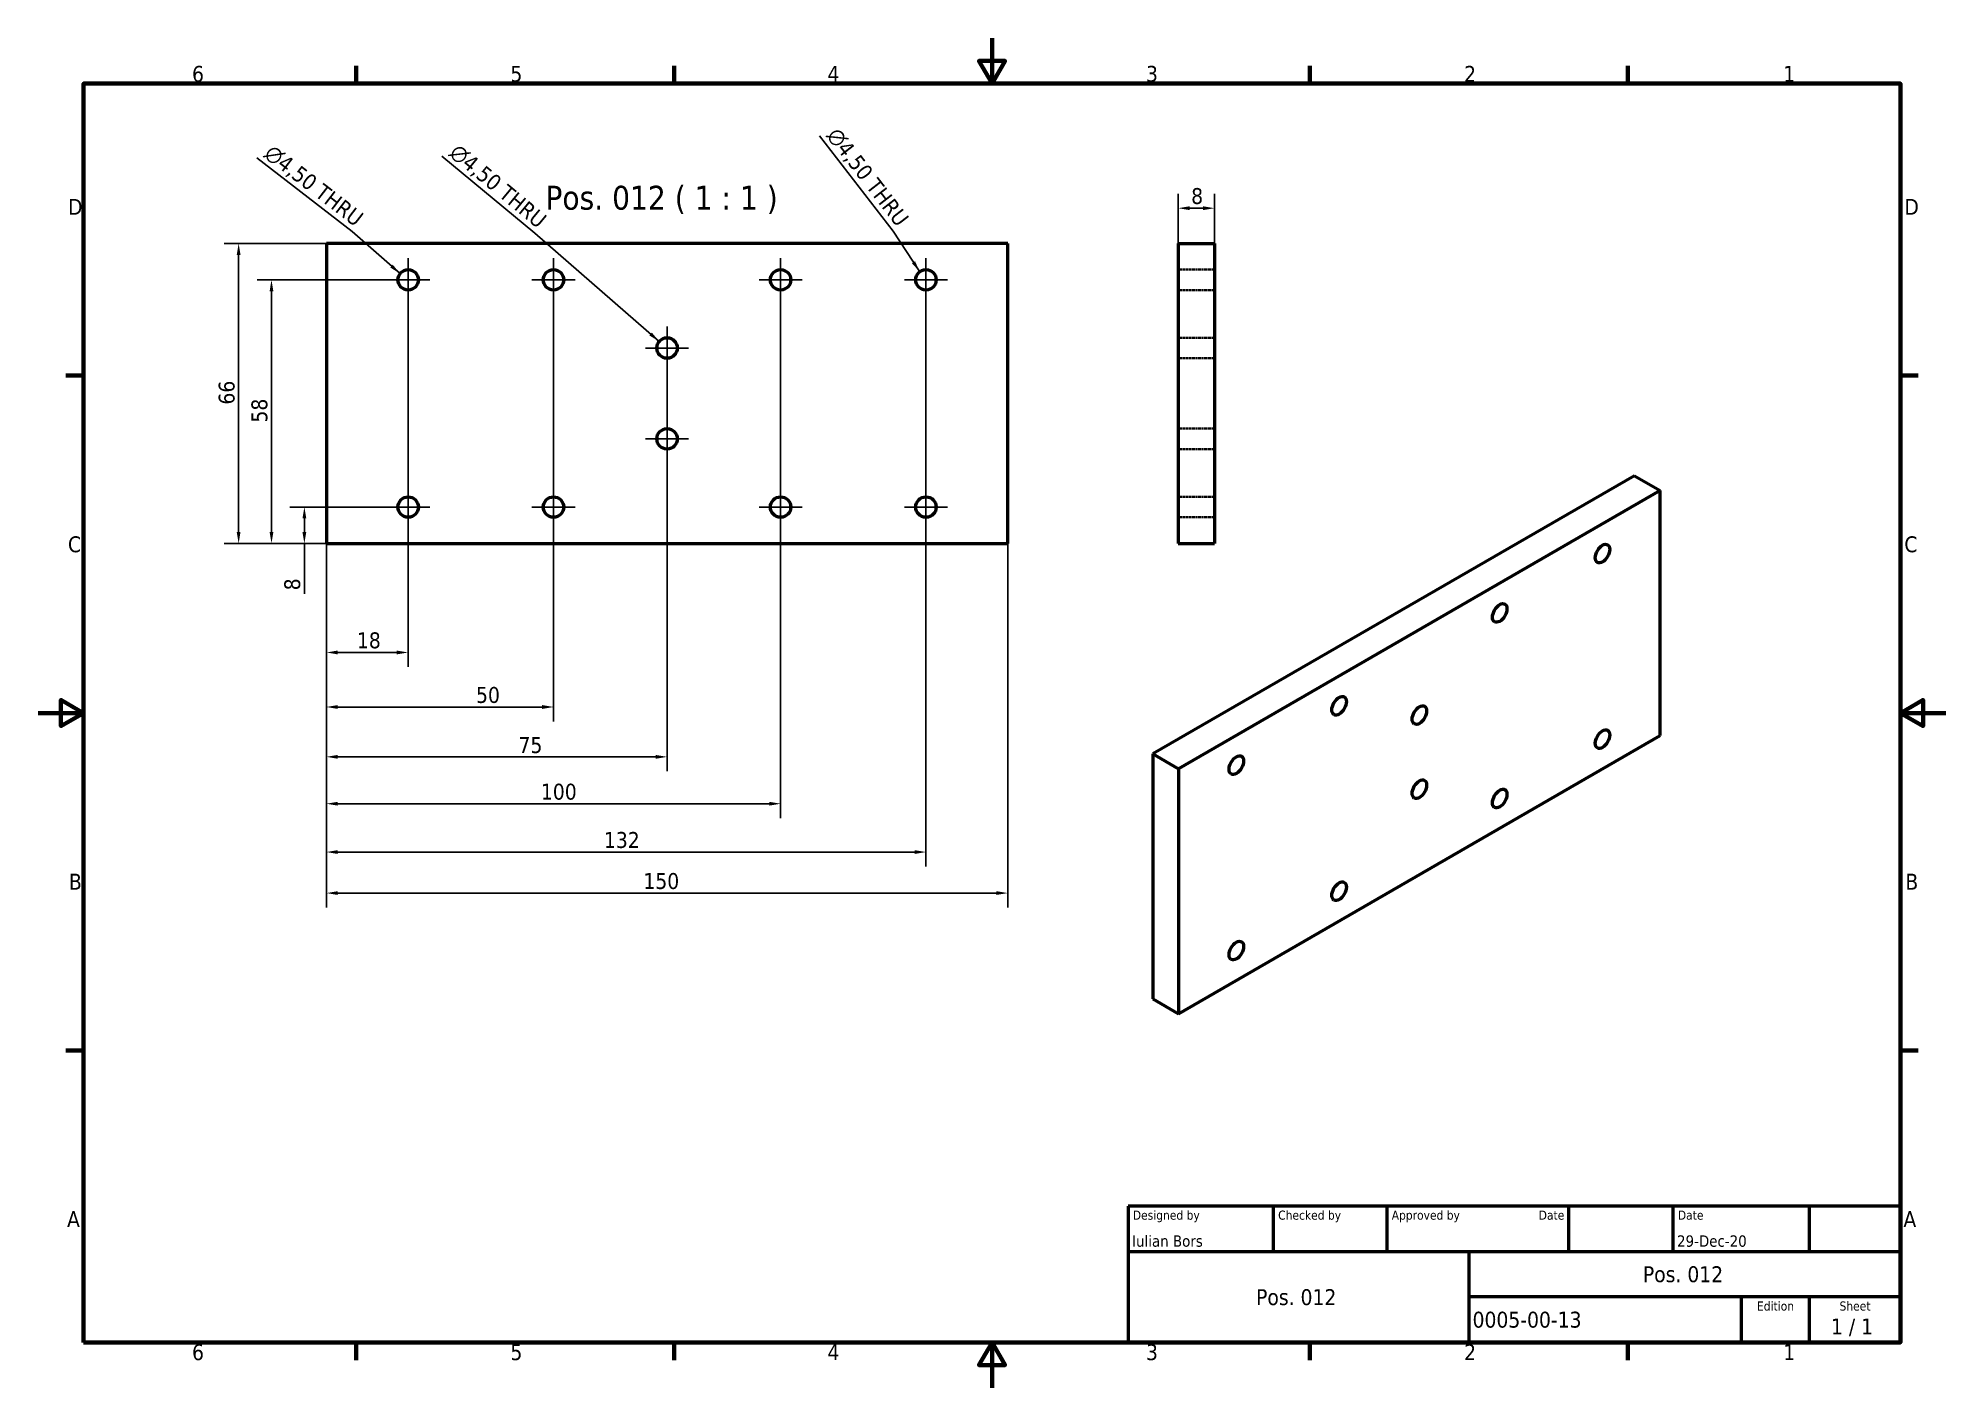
# Model space of a CAD drawing. Header units: millimetres. Extents: x 0 to 420, y 0 to 297.
import ezdxf
from ezdxf.enums import TextEntityAlignment as Align

# ---------------------------------------------------------------- set-up
doc = ezdxf.new("R2010")
doc.units = ezdxf.units.MM
doc.linetypes.add('DASHED', pattern=[0.2068, 0.1655, -0.0413])
for name, color, linetype, lineweight in [('Border (ISO)', 7, 'Continuous', 70), ('Center Mark (ISO)', 7, 'Continuous', 25), ('Dimension (ISO)', 7, 'Continuous', 25), ('Hidden (ISO)', 7, 'DASHED', 35), ('Symbol (ISO)', 7, 'Continuous', 25), ('Title (ISO)', 7, 'Continuous', 50), ('Visible (ISO)', 7, 'Continuous', 50)]:
    doc.layers.add(name, color=color, linetype=linetype, lineweight=lineweight)
doc.styles.add('Label Text (ISO)', font='tahoma.ttf')
doc.styles.add('Note Text (ISO)', font='tahoma.ttf')
doc.styles.add('Text Style39', font='tahoma.ttf')
doc.styles.add('Text Style41', font='tahoma.ttf')
doc.dimstyles.new('Default (ISO)', dxfattribs={"dimtxt": 3.5, "dimasz": 2.5, "dimexe": 3.175, "dimexo": 0, "dimgap": 0.762, "dimtad": 1, "dimrnd": 1e-08, "dimzin": 0, "dimtxsty": 'Note Text (ISO)', "dimcen": 0.09, "dimdle": 10, "dimclrd": 256, "dimclre": 256, "dimclrt": 256, "dimazin": 0, "dimtfac": 1.001486, "dimtmove": 0, "dimatfit": 3, "dimfxl": 1, "dimtolj": 1, "dimtzin": 0, "dimlwd": -1, "dimlwe": -1, "dimarcsym": 0})
doc.dimstyles.new('Default (ISO)$7', dxfattribs={"dimtxt": 3.5, "dimasz": 2.5, "dimexe": 3.175, "dimexo": 0, "dimgap": 0.762, "dimtad": 1, "dimrnd": 1e-08, "dimzin": 0, "dimtxsty": 'Note Text (ISO)', "dimcen": 0.09, "dimdle": 10, "dimclrd": 256, "dimclre": 256, "dimclrt": 256, "dimazin": 0, "dimtfac": 1.001486, "dimtmove": 0, "dimatfit": 3, "dimfxl": 1, "dimtolj": 1, "dimtzin": 0, "dimlwd": -1, "dimlwe": -1, "dimarcsym": 0})

# ---------------------------------------------------------------- blocks, each defined once
blk = doc.blocks.new('Borders Default Border')
at = {"layer": 'Border (ISO)'}
for p, q in [((70, 287), (70, 290.9)), ((140, 287), (140, 290.9)), ((280, 287), (280, 290.9)), ((350, 287), (350, 290.9)), ((10, 222.75), (6.1, 222.75)), ((410, 222.75), (413.9, 222.75)), ((10, 74.25), (6.1, 74.25)), ((410, 74.25), (413.9, 74.25)), ((70, 10), (70, 6.1)), ((140, 10), (140, 6.1)), ((280, 10), (280, 6.1)), ((350, 10), (350, 6.1))]:
    blk.add_line(p, q, dxfattribs=at)
at = {"layer": 'Border (ISO)', "flags": 128}
for points in [[(210, 297), (210, 287), (207.11, 292), (212.89, 292), (210, 287)], [(10, 10), (10, 287), (410, 287), (410, 10), (10, 10)], [(0, 148.5), (10, 148.5), (5, 151.39), (5, 145.61), (10, 148.5)], [(420, 148.5), (410, 148.5), (415, 151.39), (415, 145.61), (410, 148.5)], [(210, 0), (210, 10), (207.11, 5), (212.89, 5), (210, 10)]]:
    blk.add_lwpolyline(points, dxfattribs=at)
at = {"layer": 'Border (ISO)', "char_height": 3.5, "attachment_point": 7, "style": 'Note Text (ISO)'}
for s, insert in [('6', (33.88, 287.33)), ('5', (103.98, 287.33)), ('4', (173.78, 287.4)), ('3', (243.91, 287.33)), ('2', (313.94, 287.4)), ('1', (384.21, 287.4)), ('D', (6.57, 258.13)), ('D', (410.87, 258.13)), ('C', (6.56, 183.81)), ('C', (410.86, 183.81)), ('B', (6.78, 109.63)), ('B', (411.08, 109.63)), ('A', (6.36, 35.38)), ('A', (410.66, 35.38)), ('6', (33.88, 6.03)), ('5', (103.98, 6.03)), ('4', (173.78, 6.1)), ('3', (243.91, 6.03)), ('2', (313.94, 6.1)), ('1', (384.21, 6.1))]:
    blk.add_mtext(s, dxfattribs=dict(at, insert=insert))
blk = doc.blocks.new('*D5')
at = {"layer": 'Defpoints', "color": 0, "transparency": 16777216}
for p in [(81.46, 239.07), (63.46, 185.82), (81.46, 161.82)]:
    blk.add_point(p, dxfattribs=at)
at = {"layer": 'Dimension (ISO)', "transparency": 16777216}
for p, q in [((81.46, 239.07), (81.46, 158.64)), ((63.46, 185.82), (63.46, 158.64)), ((65.96, 161.82), (78.96, 161.82))]:
    blk.add_line(p, q, dxfattribs=at)
for points in [[(65.96, 162.24), (65.96, 161.4), (63.46, 161.82)], [(78.96, 162.24), (78.96, 161.4), (81.46, 161.82)]]:
    blk.add_solid(points, dxfattribs=at)
at = {"layer": 'Dimension (ISO)', "transparency": 16777216, "insert": (70.18, 166.24), "char_height": 3.5, "attachment_point": 1, "style": 'Note Text (ISO)'}
blk.add_mtext('\\A1;18', dxfattribs=at)
blk = doc.blocks.new('*D6')
at = {"layer": 'Defpoints', "color": 0, "transparency": 16777216}
for p in [(113.46, 239.07), (63.46, 185.82), (113.46, 149.82)]:
    blk.add_point(p, dxfattribs=at)
at = {"layer": 'Dimension (ISO)', "transparency": 16777216}
for p, q in [((113.46, 239.07), (113.46, 146.64)), ((63.46, 185.82), (63.46, 146.64)), ((65.96, 149.82), (110.96, 149.82))]:
    blk.add_line(p, q, dxfattribs=at)
for points in [[(65.96, 150.24), (65.96, 149.4), (63.46, 149.82)], [(110.96, 150.24), (110.96, 149.4), (113.46, 149.82)]]:
    blk.add_solid(points, dxfattribs=at)
at = {"layer": 'Dimension (ISO)', "transparency": 16777216, "insert": (96.41, 154.22), "char_height": 3.5, "attachment_point": 1, "style": 'Note Text (ISO)'}
blk.add_mtext('\\A1;50', dxfattribs=at)
blk = doc.blocks.new('*D7')
at = {"layer": 'Defpoints', "color": 0, "transparency": 16777216}
for p in [(138.46, 224.07), (63.46, 185.82), (138.46, 138.85)]:
    blk.add_point(p, dxfattribs=at)
at = {"layer": 'Dimension (ISO)', "transparency": 16777216}
for p, q in [((138.46, 224.07), (138.46, 135.68)), ((63.46, 185.82), (63.46, 135.68)), ((65.96, 138.85), (135.96, 138.85))]:
    blk.add_line(p, q, dxfattribs=at)
for points in [[(65.96, 139.27), (65.96, 138.43), (63.46, 138.85)], [(135.96, 139.27), (135.96, 138.43), (138.46, 138.85)]]:
    blk.add_solid(points, dxfattribs=at)
at = {"layer": 'Dimension (ISO)', "transparency": 16777216, "insert": (105.76, 143.19), "char_height": 3.5, "attachment_point": 1, "style": 'Note Text (ISO)'}
blk.add_mtext('\\A1;75', dxfattribs=at)
blk = doc.blocks.new('*D8')
at = {"layer": 'Defpoints', "color": 0, "transparency": 16777216}
for p in [(163.46, 239.07), (63.46, 185.82), (163.46, 128.54)]:
    blk.add_point(p, dxfattribs=at)
at = {"layer": 'Dimension (ISO)', "transparency": 16777216}
for p, q in [((163.46, 239.07), (163.46, 125.36)), ((63.46, 185.82), (63.46, 125.36)), ((65.96, 128.54), (160.96, 128.54))]:
    blk.add_line(p, q, dxfattribs=at)
for points in [[(65.96, 128.95), (65.96, 128.12), (63.46, 128.54)], [(160.96, 128.95), (160.96, 128.12), (163.46, 128.54)]]:
    blk.add_solid(points, dxfattribs=at)
at = {"layer": 'Dimension (ISO)', "transparency": 16777216, "insert": (110.69, 132.94), "char_height": 3.5, "attachment_point": 1, "style": 'Note Text (ISO)'}
blk.add_mtext('\\A1;100', dxfattribs=at)
blk = doc.blocks.new('*D9')
at = {"layer": 'Defpoints', "color": 0, "transparency": 16777216}
for p in [(195.46, 239.07), (63.46, 185.82), (195.46, 117.9)]:
    blk.add_point(p, dxfattribs=at)
at = {"layer": 'Dimension (ISO)', "transparency": 16777216}
for p, q in [((195.46, 239.07), (195.46, 114.72)), ((63.46, 185.82), (63.46, 114.72)), ((65.96, 117.9), (192.96, 117.9))]:
    blk.add_line(p, q, dxfattribs=at)
for points in [[(65.96, 118.32), (65.96, 117.48), (63.46, 117.9)], [(192.96, 118.32), (192.96, 117.48), (195.46, 117.9)]]:
    blk.add_solid(points, dxfattribs=at)
at = {"layer": 'Dimension (ISO)', "transparency": 16777216, "insert": (124.56, 122.31), "char_height": 3.5, "attachment_point": 1, "style": 'Note Text (ISO)'}
blk.add_mtext('\\A1;132', dxfattribs=at)
blk = doc.blocks.new('*D10')
at = {"layer": 'Defpoints', "color": 0, "transparency": 16777216}
for p in [(63.46, 185.82), (213.46, 185.82), (213.46, 108.87)]:
    blk.add_point(p, dxfattribs=at)
at = {"layer": 'Dimension (ISO)', "transparency": 16777216}
for p, q in [((63.46, 185.82), (63.46, 105.7)), ((213.46, 185.82), (213.46, 105.7)), ((65.96, 108.87), (210.96, 108.87))]:
    blk.add_line(p, q, dxfattribs=at)
for points in [[(65.96, 109.29), (65.96, 108.46), (63.46, 108.87)], [(210.96, 109.29), (210.96, 108.46), (213.46, 108.87)]]:
    blk.add_solid(points, dxfattribs=at)
at = {"layer": 'Dimension (ISO)', "transparency": 16777216, "insert": (133.25, 113.28), "char_height": 3.5, "attachment_point": 1, "style": 'Note Text (ISO)'}
blk.add_mtext('\\A1;150', dxfattribs=at)
blk = doc.blocks.new('*D11')
at = {"layer": 'Defpoints', "color": 0, "transparency": 16777216}
for p in [(58.61, 193.82), (76.71, 193.82), (63.46, 185.82)]:
    blk.add_point(p, dxfattribs=at)
at = {"layer": 'Dimension (ISO)', "transparency": 16777216}
for p, q in [((76.71, 193.82), (55.43, 193.82)), ((58.61, 191.32), (58.61, 188.32)), ((63.46, 185.82), (55.43, 185.82)), ((58.61, 185.82), (58.61, 174.74))]:
    blk.add_line(p, q, dxfattribs=at)
for points in [[(58.19, 191.32), (59.03, 191.32), (58.61, 193.82)], [(58.19, 188.32), (59.03, 188.32), (58.61, 185.82)]]:
    blk.add_solid(points, dxfattribs=at)
at = {"layer": 'Dimension (ISO)', "transparency": 16777216, "insert": (54.19, 175.5), "char_height": 3.5, "attachment_point": 1, "rotation": 90, "style": 'Note Text (ISO)'}
blk.add_mtext('\\A1;8', dxfattribs=at)
blk = doc.blocks.new('*D12')
at = {"layer": 'Defpoints', "color": 0, "transparency": 16777216}
for p in [(51.37, 243.82), (81.46, 243.82), (63.46, 185.82)]:
    blk.add_point(p, dxfattribs=at)
at = {"layer": 'Dimension (ISO)', "transparency": 16777216}
for p, q in [((81.46, 243.82), (48.2, 243.82)), ((51.37, 188.32), (51.37, 241.32)), ((63.46, 185.82), (48.2, 185.82))]:
    blk.add_line(p, q, dxfattribs=at)
for points in [[(50.96, 241.32), (51.79, 241.32), (51.37, 243.82)], [(50.96, 188.32), (51.79, 188.32), (51.37, 185.82)]]:
    blk.add_solid(points, dxfattribs=at)
at = {"layer": 'Dimension (ISO)', "transparency": 16777216, "insert": (46.95, 212.42), "char_height": 3.5, "attachment_point": 1, "rotation": 90, "style": 'Note Text (ISO)'}
blk.add_mtext('\\A1;58', dxfattribs=at)
blk = doc.blocks.new('*D13')
at = {"layer": 'Defpoints', "color": 0, "transparency": 16777216}
for p in [(44.14, 251.82), (63.46, 251.82), (63.46, 185.82)]:
    blk.add_point(p, dxfattribs=at)
at = {"layer": 'Dimension (ISO)', "transparency": 16777216}
for p, q in [((63.46, 251.82), (40.96, 251.82)), ((44.14, 188.32), (44.14, 249.32)), ((63.46, 185.82), (40.96, 185.82))]:
    blk.add_line(p, q, dxfattribs=at)
for points in [[(43.72, 249.32), (44.55, 249.32), (44.14, 251.82)], [(43.72, 188.32), (44.55, 188.32), (44.14, 185.82)]]:
    blk.add_solid(points, dxfattribs=at)
at = {"layer": 'Dimension (ISO)', "transparency": 16777216, "insert": (39.74, 216.37), "char_height": 3.5, "attachment_point": 1, "rotation": 90, "style": 'Note Text (ISO)'}
blk.add_mtext('\\A1;66', dxfattribs=at)
blk = doc.blocks.new('*D14')
at = {"layer": 'Defpoints', "color": 0, "transparency": 16777216}
for p in [(258.99, 259.59), (250.99, 251.82), (258.99, 251.82)]:
    blk.add_point(p, dxfattribs=at)
at = {"layer": 'Dimension (ISO)', "transparency": 16777216}
for p, q in [((250.99, 251.82), (250.99, 262.76)), ((258.99, 251.82), (258.99, 262.76)), ((253.49, 259.59), (256.49, 259.59))]:
    blk.add_line(p, q, dxfattribs=at)
for points in [[(253.49, 260), (253.49, 259.17), (250.99, 259.59)], [(256.49, 260), (256.49, 259.17), (258.99, 259.59)]]:
    blk.add_solid(points, dxfattribs=at)
at = {"layer": 'Dimension (ISO)', "transparency": 16777216, "insert": (253.85, 264.01), "char_height": 3.5, "attachment_point": 1, "style": 'Note Text (ISO)'}
blk.add_mtext('\\A1;8', dxfattribs=at)
blk = doc.blocks.new('Title Blocks ISO')
at = {"layer": 'Title (ISO)'}
for p, q in [((270.07, 130), (100.07, 130)), ((100.07, 130), (100.07, 100)), ((132.07, 120), (132.07, 130)), ((157.07, 120), (157.07, 130)), ((197.07, 120), (197.07, 130)), ((220.07, 120), (220.07, 130)), ((250.07, 120), (250.07, 130)), ((270.07, 100), (270.07, 130)), ((100.07, 120), (270.07, 120)), ((175.07, 120), (175.07, 100)), ((270.07, 110), (175.07, 110)), ((235.07, 100), (235.07, 110)), ((250.07, 100), (250.07, 110)), ((100.07, 100), (270.07, 100))]:
    blk.add_line(p, q, dxfattribs=at)
at = {"layer": 'Title (ISO)', "style": 'Text Style41'}
for s, p in [('Designed by', (101.07, 129)), ('Checked by', (133.07, 129)), ('Approved by', (158.07, 129)), ('Date', (221.07, 129))]:
    blk.add_text(s, height=2, dxfattribs=at).set_placement(p, align=Align.TOP_LEFT)
blk.add_text('Date', height=2, dxfattribs=at).set_placement((196.07, 129), align=Align.TOP_RIGHT)
for s, p in [('Edition', (242.57, 109)), ('Sheet', (260.07, 109))]:
    blk.add_text(s, height=2, dxfattribs=at).set_placement(p, align=Align.TOP_CENTER)
at = {"layer": 'Title (ISO)', "style": 'Note Text (ISO)'}
blk.add_text('1 / 1 ', height=3.5, dxfattribs=at).set_placement((260.07, 103.5), align=Align.MIDDLE_CENTER)
at = {"layer": 'Title (ISO)'}
for tag, p, height, style in [('AUTHOR_001', (100.92, 121.05), 2.5, 'Text Style39'), ('CREATION_DATE_001', (220.89, 121.05), 2.5, 'Text Style39'), ('TITLE_001', (213.37, 113.25), 3.5, 'Note Text (ISO)'), ('TITLE_001', (128.21, 108.21), 3.5, 'Note Text (ISO)'), ('PART_NUMBER_001', (175.88, 103.25), 3.5, 'Note Text (ISO)')]:
    blk.add_attdef(tag, p, '', height=height, dxfattribs=dict(at, style=style))
at = {"layer": 'Title (ISO)', "style": 'Text Style39'}
for tag, p in [('CHECKED_BY', (133.07, 121)), ('ENG_APPROVED_BY', (158.07, 121))]:
    blk.add_attdef(tag, text='', height=2.5, dxfattribs=at).set_placement(p, align=Align.BOTTOM_LEFT)
blk.add_attdef('ENG_APPROVAL_DATE', text='', height=2.5, dxfattribs=at).set_placement((196.07, 121), align=Align.BOTTOM_RIGHT)
at = {"layer": 'Title (ISO)', "style": 'Note Text (ISO)'}
blk.add_attdef('REVISION_NUMBER', text='', height=3.5, dxfattribs=at).set_placement((242.57, 103.5), align=Align.MIDDLE_CENTER)

msp = doc.modelspace()

# ---------------------------------------------------------------- linework, layer by layer
at = {"layer": 'Center Mark (ISO)', "linetype": 'Continuous'}
for p, q in [((81.46, 248.57), (81.46, 239.07)), ((113.46, 248.57), (113.46, 239.07)), ((163.46, 248.57), (163.46, 239.07)), ((195.46, 248.57), (195.46, 239.07)), ((86.21, 243.82), (76.71, 243.82)), ((118.21, 243.82), (108.71, 243.82)), ((168.21, 243.82), (158.71, 243.82)), ((200.21, 243.82), (190.71, 243.82)), ((138.46, 233.57), (138.46, 224.07)), ((143.21, 228.82), (133.71, 228.82)), ((138.46, 213.57), (138.46, 204.07)), ((143.21, 208.82), (133.71, 208.82)), ((81.46, 198.57), (81.46, 189.07)), ((113.46, 198.57), (113.46, 189.07)), ((163.46, 198.57), (163.46, 189.07)), ((195.46, 198.57), (195.46, 189.07)), ((86.21, 193.82), (76.71, 193.82)), ((118.21, 193.82), (108.71, 193.82)), ((168.21, 193.82), (158.71, 193.82)), ((200.21, 193.82), (190.71, 193.82))]:
    msp.add_line(p, q, dxfattribs=at)
at = {"layer": 'Hidden (ISO)'}
for p, q in [((258.99, 246.07), (250.99, 246.07)), ((258.99, 241.57), (250.99, 241.57)), ((258.99, 231.07), (250.99, 231.07)), ((258.99, 226.57), (250.99, 226.57)), ((258.99, 211.07), (250.99, 211.07)), ((258.99, 206.57), (250.99, 206.57)), ((258.99, 196.07), (250.99, 196.07)), ((258.99, 191.57), (250.99, 191.57))]:
    msp.add_line(p, q, dxfattribs=at)
at = {"layer": 'Visible (ISO)'}
for p, q in [((63.46, 251.82), (63.46, 185.82)), ((213.46, 251.82), (63.46, 251.82)), ((213.46, 185.82), (213.46, 251.82)), ((250.99, 251.82), (250.99, 185.82)), ((250.99, 251.82), (258.99, 251.82)), ((258.99, 251.82), (258.99, 185.82)), ((351.48, 200.72), (245.41, 139.48)), ((357.13, 197.45), (251.07, 136.22)), ((351.48, 200.72), (357.13, 197.45)), ((357.13, 143.56), (357.13, 197.45)), ((63.46, 185.82), (213.46, 185.82)), ((250.99, 185.82), (258.99, 185.82)), ((251.07, 82.33), (357.13, 143.56)), ((245.41, 139.48), (245.41, 85.59)), ((245.41, 139.48), (251.07, 136.22)), ((251.07, 136.22), (251.07, 82.33)), ((245.41, 85.59), (251.07, 82.33))]:
    msp.add_line(p, q, dxfattribs=at)
for centre in [(81.46, 243.82), (113.46, 243.82), (163.46, 243.82), (195.46, 243.82), (138.46, 228.82), (138.46, 208.82), (81.46, 193.82), (113.46, 193.82), (163.46, 193.82), (195.46, 193.82)]:
    msp.add_circle(centre, 2.25, dxfattribs=at)
for centre in [(344.41, 183.57), (321.78, 170.51), (286.42, 150.1), (304.1, 148.05), (344.41, 142.75), (263.8, 137.03), (304.1, 131.72), (321.78, 129.68), (286.42, 109.27), (263.8, 96.21)]:
    msp.add_ellipse(centre, major_axis=(-1.13, -1.95), ratio=0.57735, dxfattribs=at)

# ---------------------------------------------------------------- block references
msp.add_blockref('Borders Default Border', (0, 0))
ref = msp.add_blockref('Title Blocks ISO', (139.93, -90))
ref.add_attrib('TITLE_001', 'Pos. 012', (353.3, 23.25), dxfattribs={"layer": 'Title (ISO)', "height": 3.5, "style": 'Note Text (ISO)'})
ref.add_attrib('PART_NUMBER_001', '0005-00-13', (315.8, 13.25), dxfattribs={"layer": 'Title (ISO)', "height": 3.5, "style": 'Note Text (ISO)'})
ref.add_attrib('TITLE_001', 'Pos. 012', (268.14, 18.21), dxfattribs={"layer": 'Title (ISO)', "height": 3.5, "style": 'Note Text (ISO)'})
ref.add_attrib('AUTHOR_001', 'Iulian Bors', (240.84, 31.05), dxfattribs={"layer": 'Title (ISO)', "height": 2.5, "style": 'Text Style39'})
ref.add_attrib('CREATION_DATE_001', '29-Dec-20', (360.82, 31.05), dxfattribs={"layer": 'Title (ISO)', "height": 2.5, "style": 'Text Style39'})

# ---------------------------------------------------------------- texts
at = {"layer": 'Symbol (ISO)', "char_height": 3.5, "width": 27.2369, "attachment_point": 9, "line_spacing_factor": 0.6125, "style": 'Note Text (ISO)'}
for insert, rotation in [((109.7, 254.54), 320.3618), ((188.73, 254.91), 307.7346), ((69.48, 254.93), 322.2949)]:
    msp.add_mtext('\\fAIGDT|b0|i0;\\H3.5000;n\\fTahoma|b0|i0;\\H3.5000;4,50 THRU', dxfattribs=dict(at, insert=insert, rotation=rotation))
at = {"layer": 'Symbol (ISO)', "insert": (111.68, 258.32), "char_height": 5.25, "attachment_point": 7, "style": 'Label Text (ISO)'}
msp.add_mtext('Pos. 012 ( 1 : 1 )', dxfattribs=at)

# ---------------------------------------------------------------- dimensions: what is measured, and where the dimension line sits
at = {"layer": 'Dimension (ISO)'}
for base, p1, p2, angle, override, picture, middle in [((258.99, 259.59), (250.99, 251.82), (258.99, 251.82), 180, {"dimgap": 0.762, "dimdec": 0, "dimtol": 0, "dimlim": 0, "dimtp": 0, "dimtm": 0, "dimtdec": 2, "dimtofl": 0, "dimatfit": 1}, '*D14', (254.99, 259.59)), ((44.14, 251.82), (63.46, 185.82), (63.46, 251.82), 90, {"dimgap": 0.762, "dimdec": 0, "dimtol": 0, "dimlim": 0, "dimtp": 0, "dimtm": 0, "dimtdec": 2, "dimtofl": 0, "dimatfit": 1}, '*D13', (44.14, 218.82)), ((51.37, 243.82), (63.46, 185.82), (81.46, 243.82), 90, {"dimgap": 0.762, "dimdec": 0, "dimtol": 0, "dimlim": 0, "dimtp": 0, "dimtm": 0, "dimtdec": 2, "dimtofl": 0, "dimatfit": 1}, '*D12', (51.37, 214.82)), ((81.46, 161.82), (63.46, 185.82), (81.46, 239.07), 180, {"dimgap": 0.762, "dimdec": 0, "dimtol": 0, "dimlim": 0, "dimtp": 0, "dimtm": 0, "dimtdec": 2, "dimtofl": 0, "dimatfit": 1}, '*D5', (72.46, 161.82)), ((113.46, 149.82), (63.46, 185.82), (113.46, 239.07), 180, {"dimgap": 0.762, "dimdec": 0, "dimtol": 0, "dimlim": 0, "dimtp": 0, "dimtm": 0, "dimtdec": 2, "dimtofl": 0, "dimatfit": 1}, '*D6', (98.8, 149.82)), ((163.46, 128.54), (63.46, 185.82), (163.46, 239.07), 180, {"dimgap": 0.762, "dimdec": 0, "dimtol": 0, "dimlim": 0, "dimtp": 0, "dimtm": 0, "dimtdec": 2, "dimtofl": 0, "dimatfit": 1}, '*D8', (114.27, 128.54)), ((195.46, 117.9), (63.46, 185.82), (195.46, 239.07), 180, {"dimgap": 0.762, "dimdec": 0, "dimtol": 0, "dimlim": 0, "dimtp": 0, "dimtm": 0, "dimtdec": 2, "dimtofl": 0, "dimatfit": 1}, '*D9', (128.13, 117.9)), ((138.46, 138.85), (63.46, 185.82), (138.46, 224.07), 180, {"dimgap": 0.762, "dimdec": 0, "dimtol": 0, "dimlim": 0, "dimtp": 0, "dimtm": 0, "dimtdec": 2, "dimtofl": 0, "dimatfit": 1}, '*D7', (108.14, 138.85)), ((58.61, 193.82), (63.46, 185.82), (76.71, 193.82), 90, {"dimgap": 0.762, "dimdec": 0, "dimtol": 0, "dimlim": 0, "dimtp": 0, "dimtm": 0, "dimtdec": 2, "dimtofl": 0, "dimatfit": 2}, '*D11', (58.61, 176.64)), ((213.46, 108.87), (63.46, 185.82), (213.46, 185.82), 180, {"dimgap": 0.762, "dimdec": 0, "dimtol": 0, "dimlim": 0, "dimtp": 0, "dimtm": 0, "dimtdec": 2, "dimtofl": 0, "dimatfit": 1}, '*D10', (136.83, 108.87))]:
    dim = msp.add_linear_dim(base=base, p1=p1, p2=p2, angle=angle, dimstyle='Default (ISO)', override=override, dxfattribs=at)
    dim.commit()
    dim.dimension.update_dxf_attribs({"geometry": picture, "text_midpoint": middle, "dimtype": 160})

# ---------------------------------------------------------------- leaders
at = {"layer": 'Symbol (ISO)', "annotation_type": 0, "has_hookline": 1, "hookline_direction": 1, "text_width": 26.52}
for points, horizontal_direction in [([(194.08, 245.6), (188.27, 254.55)], (0.612005, -0.790854, 0)), ([(79.68, 245.19), (69.13, 254.46)], (0.791169, -0.611598, 0)), ([(136.73, 230.25), (109.33, 254.09)], (0.770088, -0.637937, 0))]:
    msp.add_leader(points, dimstyle='Default (ISO)$7', override={"dimgap": 0, "dimtad": 1}, dxfattribs=dict(at, horizontal_direction=horizontal_direction))

doc.saveas('drawing.dxf')
